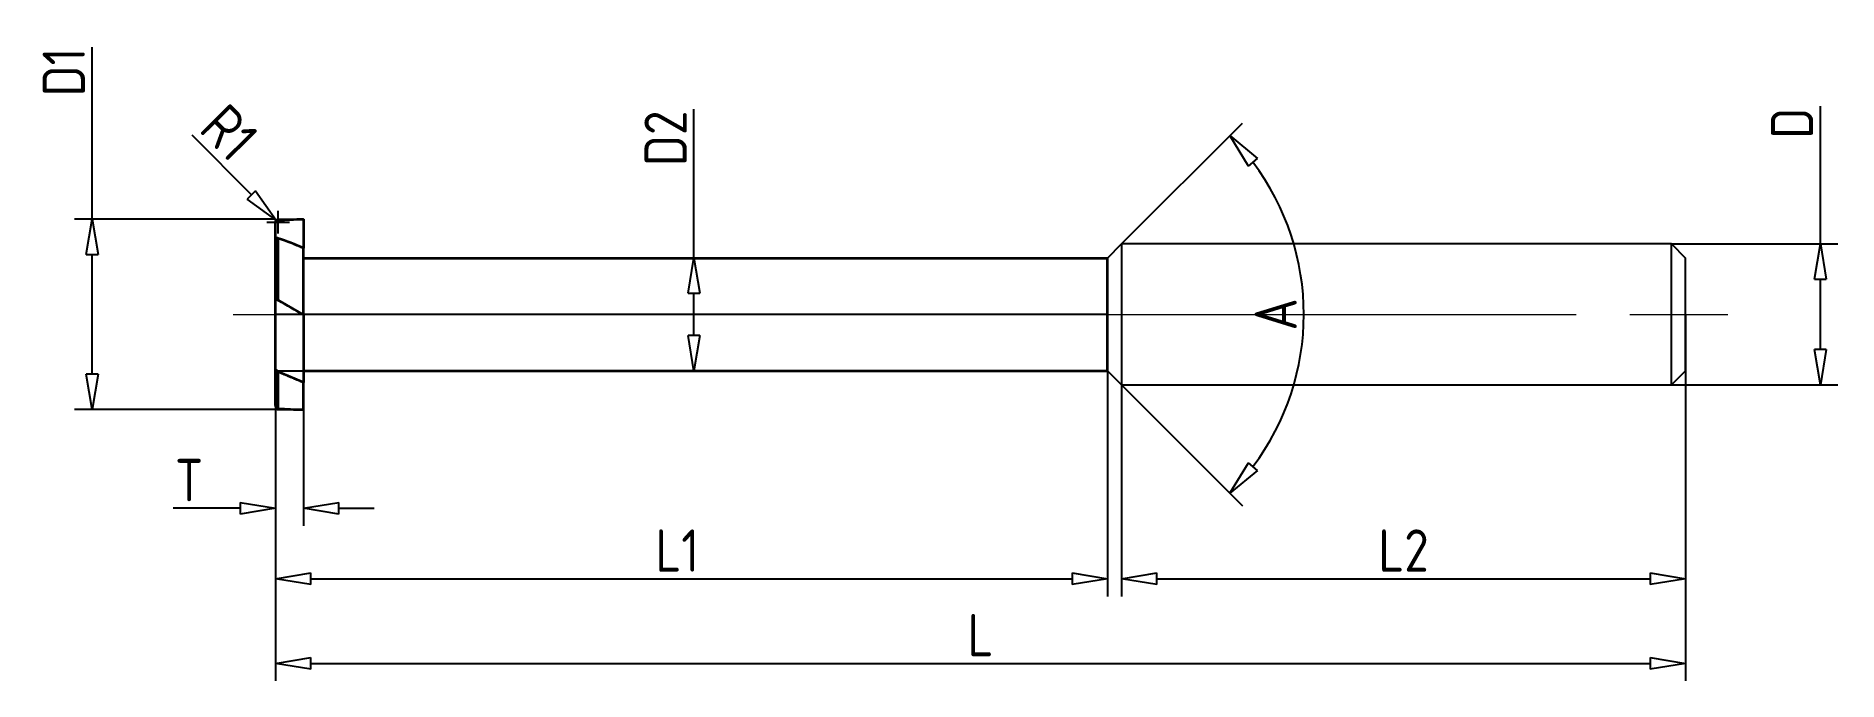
# Model space of a CAD drawing. Header units: millimetres. Extents: x -14 to 114, y -26 to 20.
import ezdxf

# ---------------------------------------------------------------- set-up
doc = ezdxf.new("R2010")
doc.units = ezdxf.units.MM
doc.linetypes.add('CENTER', pattern=[50.8, 31.75, -6.35, 6.35, -6.35])
doc.layers.add('中心线', color=1, linetype='CENTER', lineweight=15)
doc.styles.add('工程字', font='gbenor.shx', dxfattribs={"bigfont": 'gbcbig.shx'})
doc.dimstyles.new('ZQH', dxfattribs={"dimtxt": 3, "dimasz": 2.5, "dimexe": 1.25, "dimexo": 0, "dimgap": 0.5, "dimtad": 1, "dimdec": 3, "dimdsep": 46, "dimtxsty": '工程字', "dimblk": 'CLOSEDBLANK', "dimcen": -0.8, "dimclrd": 3, "dimclre": 3, "dimclrt": 3, "dimadec": 1, "dimazin": 2, "dimtfac": 1, "dimtdec": 3, "dimtofl": 0, "dimtmove": 0, "dimatfit": 3, "dimldrblk": 'CLOSEDBLANK', "dimfxl": 1, "dimtolj": 1, "dimtzin": 0, "dimarcsym": 0})

# ---------------------------------------------------------------- blocks, each defined once
blk = doc.blocks.new('_ClosedBlank')
at = {"color": 0, "linetype": 'ByBlock', "lineweight": -2}
for p, q in [((-1, 0.167), (0, 0)), ((-1, 0.167), (-1, -0.167)), ((0, 0), (-1, -0.167))]:
    blk.add_line(p, q, dxfattribs=at)
blk = doc.blocks.new('*D12')
at = {"color": 0, "lineweight": -2, "transparency": 16777216}
for p, q in [((112.56, 5), (112.56, 14.76)), ((102, 5), (113.81, 5)), ((112.56, -2.5), (112.56, 2.5)), ((102, -5), (113.81, -5))]:
    blk.add_line(p, q, dxfattribs=at)
at = {"layer": 'Defpoints', "color": 0, "transparency": 16777216}
for p in [(102, 5), (102, -5), (112.56, -5)]:
    blk.add_point(p, dxfattribs=at)
at = {"color": 0, "lineweight": -2, "transparency": 16777216, "xscale": 2.5, "yscale": 2.5, "zscale": 2.5}
for p, rotation in [((112.56, 5), 90), ((112.56, -5), 270)]:
    blk.add_blockref('_ClosedBlank', p, dxfattribs=dict(at, rotation=rotation))
at = {"color": 0, "transparency": 16777216, "insert": (110.55, 13.56), "char_height": 3, "attachment_point": 5, "rotation": 90, "style": '工程字'}
blk.add_mtext('\\A1;D', dxfattribs=at)
blk = doc.blocks.new('*D13')
at = {"color": 0, "lineweight": -2, "transparency": 16777216}
for p, q in [((63, -5), (63, -20)), ((103, -4), (103, -20)), ((65.5, -18.75), (100.5, -18.75))]:
    blk.add_line(p, q, dxfattribs=at)
at = {"layer": 'Defpoints', "color": 0, "transparency": 16777216}
for p in [(63, -5), (103, -4), (103, -18.75)]:
    blk.add_point(p, dxfattribs=at)
at = {"color": 0, "lineweight": -2, "transparency": 16777216, "xscale": 2.5, "yscale": 2.5, "zscale": 2.5, "rotation": 180}
blk.add_blockref('_ClosedBlank', (63, -18.75), dxfattribs=at)
at = {"color": 0, "lineweight": -2, "transparency": 16777216, "xscale": 2.5, "yscale": 2.5, "zscale": 2.5}
blk.add_blockref('_ClosedBlank', (103, -18.75), dxfattribs=at)
at = {"color": 0, "transparency": 16777216, "insert": (83, -16.75), "char_height": 3, "attachment_point": 5, "style": '工程字'}
blk.add_mtext('\\A1;L2', dxfattribs=at)
blk = doc.blocks.new('*D14')
at = {"color": 0, "lineweight": -2, "transparency": 16777216}
for p, q in [((3, -6.75), (3, -15)), ((5, -6.75), (5, -15)), ((0.5, -13.75), (-4.25, -13.75)), ((7.5, -13.75), (10, -13.75))]:
    blk.add_line(p, q, dxfattribs=at)
at = {"layer": 'Defpoints', "color": 0, "transparency": 16777216}
for p in [(3, -6.75), (5, -6.75), (5, -13.75)]:
    blk.add_point(p, dxfattribs=at)
at = {"color": 0, "lineweight": -2, "transparency": 16777216, "xscale": 2.5, "yscale": 2.5, "zscale": 2.5}
blk.add_blockref('_ClosedBlank', (3, -13.75), dxfattribs=at)
at = {"color": 0, "lineweight": -2, "transparency": 16777216, "xscale": 2.5, "yscale": 2.5, "zscale": 2.5, "rotation": 180}
blk.add_blockref('_ClosedBlank', (5, -13.75), dxfattribs=at)
at = {"color": 0, "transparency": 16777216, "insert": (-3.125, -11.75), "char_height": 3, "attachment_point": 5, "style": '工程字'}
blk.add_mtext('\\A1;T', dxfattribs=at)
blk = doc.blocks.new('*D15')
at = {"color": 0, "lineweight": -2, "transparency": 16777216}
for p, q in [((3, -4), (3, -20)), ((62, -4), (62, -20)), ((5.5, -18.75), (59.5, -18.75))]:
    blk.add_line(p, q, dxfattribs=at)
at = {"layer": 'Defpoints', "color": 0, "transparency": 16777216}
for p in [(3, -4), (62, -4), (62, -18.75)]:
    blk.add_point(p, dxfattribs=at)
at = {"color": 0, "lineweight": -2, "transparency": 16777216, "xscale": 2.5, "yscale": 2.5, "zscale": 2.5, "rotation": 180}
blk.add_blockref('_ClosedBlank', (3, -18.75), dxfattribs=at)
at = {"color": 0, "lineweight": -2, "transparency": 16777216, "xscale": 2.5, "yscale": 2.5, "zscale": 2.5}
blk.add_blockref('_ClosedBlank', (62, -18.75), dxfattribs=at)
at = {"color": 0, "transparency": 16777216, "insert": (31.5, -16.75), "char_height": 3, "attachment_point": 5, "style": '工程字'}
blk.add_mtext('\\A1;L1', dxfattribs=at)
blk = doc.blocks.new('*D16')
at = {"color": 0, "lineweight": -2, "transparency": 16777216}
for p, q in [((3, 0), (3, -26)), ((103, 0), (103, -26)), ((5.5, -24.75), (100.5, -24.75))]:
    blk.add_line(p, q, dxfattribs=at)
at = {"layer": 'Defpoints', "color": 0, "transparency": 16777216}
for p in [(3, 0), (103, 0), (103, -24.75)]:
    blk.add_point(p, dxfattribs=at)
at = {"color": 0, "lineweight": -2, "transparency": 16777216, "xscale": 2.5, "yscale": 2.5, "zscale": 2.5, "rotation": 180}
blk.add_blockref('_ClosedBlank', (3, -24.75), dxfattribs=at)
at = {"color": 0, "lineweight": -2, "transparency": 16777216, "xscale": 2.5, "yscale": 2.5, "zscale": 2.5}
blk.add_blockref('_ClosedBlank', (103, -24.75), dxfattribs=at)
at = {"color": 0, "transparency": 16777216, "insert": (53, -22.75), "char_height": 3, "attachment_point": 5, "style": '工程字'}
blk.add_mtext('\\A1;L', dxfattribs=at)
blk = doc.blocks.new('*D17')
at = {"color": 0, "lineweight": -2, "transparency": 16777216}
for p, q in [((-10, 6.75), (-10, 18.95)), ((3, 6.75), (-11.25, 6.75)), ((-10, -4.25), (-10, 4.25)), ((3, -6.75), (-11.25, -6.75))]:
    blk.add_line(p, q, dxfattribs=at)
at = {"layer": 'Defpoints', "color": 0, "transparency": 16777216}
for p in [(3, 6.75), (-10, -6.75), (3, -6.75)]:
    blk.add_point(p, dxfattribs=at)
at = {"color": 0, "lineweight": -2, "transparency": 16777216, "xscale": 2.5, "yscale": 2.5, "zscale": 2.5}
for p, rotation in [((-10, 6.75), 90), ((-10, -6.75), 270)]:
    blk.add_blockref('_ClosedBlank', p, dxfattribs=dict(at, rotation=rotation))
at = {"color": 0, "transparency": 16777216, "insert": (-12.01, 17.2), "char_height": 3, "attachment_point": 5, "rotation": 90, "style": '工程字'}
blk.add_mtext('\\A1;D1', dxfattribs=at)
blk = doc.blocks.new('*D18')
at = {"color": 0, "lineweight": -2, "transparency": 16777216}
for p, q in [((32.68, 4), (32.68, 14.56)), ((32.68, 4), (31.43, 4)), ((32.68, -1.5), (32.68, 1.5)), ((3, -4), (33.93, -4))]:
    blk.add_line(p, q, dxfattribs=at)
at = {"layer": 'Defpoints', "color": 0, "transparency": 16777216}
for p in [(32.68, 4), (3, -4), (32.68, -4)]:
    blk.add_point(p, dxfattribs=at)
at = {"color": 0, "lineweight": -2, "transparency": 16777216, "xscale": 2.5, "yscale": 2.5, "zscale": 2.5}
for p, rotation in [((32.68, 4), 90), ((32.68, -4), 270)]:
    blk.add_blockref('_ClosedBlank', p, dxfattribs=dict(at, rotation=rotation))
at = {"color": 0, "transparency": 16777216, "insert": (30.67, 12.49), "char_height": 3, "attachment_point": 5, "rotation": 90, "style": '工程字'}
blk.add_mtext('\\A1;D2', dxfattribs=at)
blk = doc.blocks.new('*D19')
at = {"color": 0, "lineweight": -2, "transparency": 16777216}
blk.add_line((-2.92, 12.73), (1.3, 8.47), dxfattribs=at)
at = {"color": 3, "lineweight": -2, "transparency": 16777216}
for p, q in [((2.4, 6.55), (4, 6.55)), ((3.2, 5.75), (3.2, 7.35))]:
    blk.add_line(p, q, dxfattribs=at)
at = {"layer": 'Defpoints', "color": 0, "transparency": 16777216}
for p in [(3.06, 6.69), (3.2, 6.55)]:
    blk.add_point(p, dxfattribs=at)
at = {"color": 0, "lineweight": -2, "transparency": 16777216, "xscale": 2.5, "yscale": 2.5, "zscale": 2.5, "rotation": 314.713519908572}
blk.add_blockref('_ClosedBlank', (3.06, 6.69), dxfattribs=at)
at = {"color": 0, "transparency": 16777216, "insert": (-0.27, 12.9), "char_height": 3, "attachment_point": 5, "rotation": 314.7135, "style": '工程字'}
blk.add_mtext('\\A1;R1', dxfattribs=at)
blk = doc.blocks.new('*D20')
at = {"color": 0, "lineweight": -2, "transparency": 16777216}
for p, q in [((63, 5), (71.57, 13.57)), ((63, -5), (71.57, -13.57))]:
    blk.add_line(p, q, dxfattribs=at)
blk.add_arc((58, 0), 17.93, 322.9932, 37.0068, dxfattribs=at)
at = {"layer": 'Defpoints', "color": 0, "transparency": 16777216}
for p in [(62, 4), (63, 5), (62, -4), (63, -5), (75.32, -4.64)]:
    blk.add_point(p, dxfattribs=at)
at = {"color": 0, "lineweight": -2, "transparency": 16777216, "xscale": 2.5, "yscale": 2.5, "zscale": 2.5}
for p, rotation in [((70.68, 12.68), 131.0034174060389), ((70.68, -12.68), 228.9965825939611)]:
    blk.add_blockref('_ClosedBlank', p, dxfattribs=dict(at, rotation=rotation))
at = {"color": 0, "transparency": 16777216, "insert": (73.93, 0), "char_height": 3, "attachment_point": 5, "rotation": 90, "style": '工程字'}
blk.add_mtext('\\A1;A', dxfattribs=at)

msp = doc.modelspace()

# ---------------------------------------------------------------- linework, layer by layer
at = {"lineweight": 35}
for p, q in [((4.9415, 6.75), (5, 6.75)), ((5, 6.7499), (5, 6.75)), ((5, 6.7499), (5, 6.75)), ((5, 6.75), (5, 6.75)), ((3, 1.1027), (3, 5.2904)), ((3, 1.1027), (3, 5.2904)), ((3.2, 1.0017), (3.2, 5.3937)), ((5, -0.0338), (5, 4.7076)), ((5, -0.0338), (5, 4.7076)), ((5, 4), (62, 4)), ((62, -4), (62, 4)), ((3, -6.4585), (3, -3.8653)), ((3, -6.4585), (3, -3.8653)), ((3.2, -6.6753), (3.2, -4.0584)), ((5, -4), (62, -4)), ((5, -6.75), (5, -4.8375)), ((5, -6.75), (5, -4.8375)), ((4.9415, -6.75), (5, -6.75)), ((5, -6.75), (5, -6.75))]:
    msp.add_line(p, q, dxfattribs=at)
for p, q in [((62, 4), (63, 5)), ((63, 5), (63, -5)), ((102, 5), (63, 5)), ((102, 5), (103, 4)), ((102, -5), (102, 5)), ((103, -4), (103, 4)), ((62, -4), (63, -5)), ((63, -5), (102, -5)), ((103, -4), (102, -5))]:
    msp.add_line(p, q)
at = {"color": 2}
msp.add_lwpolyline([(3, 0), (3, 6.552), (3, 6.552, -0.41128764), (3.2, 6.75), (5, 6.75, 0), (5, 6.75), (5, 6.75), (5, 4), (62, 4), (62, 0), (3, 0)], format="xyb", dxfattribs=at)
at = {"color": 0, "extrusion": (0, -1.22465e-16, -1)}
msp.add_lwpolyline([(-3, 0), (-3, -6.552), (-3, -6.552, -0.41128764), (-3.2, -6.75), (-5, -6.75, 0), (-5, -6.75), (-5, -6.75), (-5, -4), (-62, -4), (-62, 0), (-3, 0)], format="xyb", dxfattribs=at)
at = {"lineweight": 35}
for points, knots in [([(3, 6.4585), (3.0001, 6.4657), (3.0005, 6.4728), (3.003, 6.4936), (3.0059, 6.507), (3.0155, 6.537), (3.0229, 6.5531), (3.0474, 6.5934), (3.0673, 6.6151), (3.1068, 6.645), (3.1254, 6.6552), (3.1626, 6.6693), (3.1812, 6.6736), (3.2, 6.6753)], [0.340715896, 0.340715896, 0.340715896, 0.340715896, 0.362436827, 0.362436827, 0.403784761, 0.403784761, 0.457885137, 0.457885137, 0.550345336, 0.550345336, 0.620588774, 0.620588774, 0.685778742, 0.685778742, 0.685778742, 0.685778742]), ([(3, 5.2904), (3, 5.3137), (3, 5.3373), (3, 5.5599), (3, 5.7799), (3, 6.1598), (3, 6.308), (3, 6.4585)], [6.49147111, 6.49147111, 6.49147111, 6.49147111, 6.58190529, 6.58190529, 7.33052815, 7.33052815, 7.78669633, 7.78669633, 7.78669633, 7.78669633]), ([(5, 6.7499), (5, 6.5151), (5, 6.2765), (5, 5.7744), (5, 5.5184), (5, 5.0716), (5, 4.8786), (5, 4.7076)], [0.05084035, 0.05084035, 0.05084035, 0.05084035, 0.7651621, 0.7651621, 1.58229917, 1.58229917, 2.31612733, 2.31612733, 2.31612733, 2.31612733]), ([(3.2, 5.3937), (3.1718, 5.4035), (3.1433, 5.408), (3.0935, 5.4048), (3.0721, 5.3987), (3.0377, 5.3781), (3.0245, 5.3649), (3.0077, 5.3354), (3.0029, 5.3207), (3.0004, 5.3001), (3.0001, 5.2952), (3, 5.2904)], [0, 0, 0, 0, 0.097673322, 0.097673322, 0.181529925, 0.181529925, 0.25611234, 0.25611234, 0.315499757, 0.315499757, 0.333125478, 0.333125478, 0.333125478, 0.333125478]), ([(3, 1.1027), (3.0001, 1.1035), (3.0005, 1.104), (3.003, 1.1048), (3.0059, 1.1044), (3.0155, 1.1015), (3.0229, 1.0984), (3.0474, 1.0869), (3.0673, 1.0764), (3.1068, 1.0547), (3.1254, 1.0442), (3.1626, 1.0231), (3.1812, 1.0125), (3.2, 1.0017)], [0.340722887, 0.340722887, 0.340722887, 0.340722887, 0.362440811, 0.362440811, 0.403788336, 0.403788336, 0.457887034, 0.457887034, 0.550342809, 0.550342809, 0.620595207, 0.620595207, 0.685785742, 0.685785742, 0.685785742, 0.685785742]), ([(3, -3.8653), (3, -3.8284), (3, -3.7886), (3, -3.5825), (3, -3.3827), (3, -2.9043), (3, -2.623), (3, -1.982), (3, -1.6191), (3, -0.8573), (3, -0.4594), (3, 0.1834), (3, 0.4428), (3, 0.8003), (3, 0.9212), (3, 1.0515), (3, 1.0854), (3, 1.1027)], [1.38346132, 1.38346132, 1.38346132, 1.38346132, 1.58779668, 1.58779668, 2.37333081, 2.37333081, 3.26383798, 3.26383798, 4.33104067, 4.33104067, 5.56563781, 5.56563781, 6.58190529, 6.58190529, 7.33052815, 7.33052815, 7.78669633, 7.78669633, 7.78669633, 7.78669633]), ([(5, -0.0338), (5, -0.0376), (5, -0.0418), (5, -0.0968), (5, -0.1964), (5, -0.4963), (5, -0.7085), (5, -1.2474), (5, -1.5885), (5, -2.3249), (5, -2.7236), (5, -3.4449), (5, -3.7672), (5, -4.3173), (5, -4.5464), (5, -4.7709), (5, -4.8051), (5, -4.8375)], [0.68939818, 0.68939818, 0.68939818, 0.68939818, 0.7651621, 0.7651621, 1.58229917, 1.58229917, 2.53728169, 2.53728169, 3.68110754, 3.68110754, 4.86124569, 4.86124569, 5.84325362, 5.84325362, 6.69297611, 6.69297611, 6.85485662, 6.85485662, 6.85485662, 6.85485662]), ([(3.2, -4.0584), (3.1718, -4.0454), (3.1433, -4.0293), (3.0935, -3.9953), (3.0721, -3.9781), (3.0377, -3.944), (3.0245, -3.9277), (3.0077, -3.8989), (3.0029, -3.8866), (3.0004, -3.8718), (3.0001, -3.8685), (3, -3.8653)], [0.000007089, 0.000007089, 0.000007089, 0.000007089, 0.097674246, 0.097674246, 0.181531697, 0.181531697, 0.256114524, 0.256114524, 0.315503525, 0.315503525, 0.333132592, 0.333132592, 0.333132592, 0.333132592]), ([(3, -6.4585), (3.0001, -6.4657), (3.0005, -6.4728), (3.003, -6.4936), (3.0059, -6.5069), (3.0155, -6.537), (3.0229, -6.5531), (3.0474, -6.5934), (3.0673, -6.6151), (3.1068, -6.645), (3.1254, -6.6552), (3.1626, -6.6693), (3.1812, -6.6736), (3.2, -6.6753)], [0.340722887, 0.340722887, 0.340722887, 0.340722887, 0.362440811, 0.362440811, 0.403788336, 0.403788336, 0.457887034, 0.457887034, 0.550342809, 0.550342809, 0.620595207, 0.620595207, 0.685785742, 0.685785742, 0.685785742, 0.685785742])]:
    msp.add_open_spline(points, degree=3, knots=knots, dxfattribs=at)
for points in [[(3, 6.4585), (3, 6.4585), (3, 6.4585), (3, 6.4585)], [(3.2, 6.6753), (3.7808, 6.725), (4.3608, 6.75), (4.9415, 6.75)], [(4.9415, 6.75), (4.961, 6.75), (4.9805, 6.75), (5, 6.7499)], [(5, 6.7499), (5, 6.7499), (5, 6.7499), (5, 6.7499)], [(3, 5.2904), (3, 5.2904), (3, 5.2904), (3, 5.2904)], [(5, 4.7076), (4.3997, 4.9559), (3.8003, 5.1853), (3.2, 5.3937)], [(5, 4.7076), (5, 4.7076), (5, 4.7076), (5, 4.7076)], [(3, 1.1027), (3, 1.1027), (3, 1.1027), (3, 1.1027)], [(3.2, 1.0017), (3.8003, 0.659), (4.3997, 0.3128), (5, -0.0338)], [(5, -0.0338), (5, -0.0338), (5, -0.0338), (5, -0.0338)], [(3, -3.8653), (3, -3.8653), (3, -3.8653), (3, -3.8653)], [(5, -4.8375), (4.3997, -4.5958), (3.8003, -4.3353), (3.2, -4.0584)], [(5, -4.8375), (5, -4.8375), (5, -4.8375), (5, -4.8375)], [(3, -6.4585), (3, -6.4585), (3, -6.4585), (3, -6.4585)], [(3.2, -6.6753), (3.7808, -6.725), (4.3608, -6.75), (4.9415, -6.75)]]:
    msp.add_open_spline(points, degree=3, dxfattribs=at)
at = {"layer": '中心线'}
for p, q in [((0, 0), (106, 0)), ((60.9414, 0), (104.7423, 0))]:
    msp.add_line(p, q, dxfattribs=at)

# ---------------------------------------------------------------- dimensions: what is measured, and where the dimension line sits
at = {"color": 0}
for base, p1, p2, text, picture, middle in [((-10, -6.75), (3, 6.75), (3, -6.75), 'D1', '*D17', (-10, 17.2007)), ((32.6821, -4), (32.6821, 4), (3, -4), 'D2', '*D18', (32.6821, 12.4882)), ((112.5589, -5), (102, 5), (102, -5), 'D', '*D12', (112.5589, 13.5626))]:
    dim = msp.add_linear_dim(base=base, p1=p1, p2=p2, angle=90, text=text, dimstyle='ZQH', override={"dimclrd": 0, "dimclre": 0, "dimclrt": 0}, dxfattribs=at)
    dim.commit()
    dim.dimension.update_dxf_attribs({"geometry": picture, "text_midpoint": middle, "dimtype": 160})
dim = msp.add_radius_dim(center=(3.2, 6.55), mpoint=(3.0593, 6.6921), text='R1', dimstyle='ZQH', override={"dimclrd": 0, "dimclrt": 0}, dxfattribs=at)
dim.commit()
dim.dimension.update_dxf_attribs({"geometry": '*D19', "text_midpoint": (-0.2685, 12.896)})
dim = msp.add_angular_dim_2l(base=(75.3237, -4.6419), line1=((62, -4), (63, -5)), line2=((62, 4), (63, 5)), text='A', dimstyle='ZQH', override={"dimclrd": 0, "dimclre": 0, "dimclrt": 0})
dim.commit()
dim.dimension.update_dxf_attribs({"geometry": '*D20', "text_midpoint": (73.9348, 0)})
dim = msp.add_linear_dim(base=(103, -24.75), p1=(3, 0), p2=(103, 0), text='L', dimstyle='ZQH', override={"dimclrd": 0, "dimclre": 0, "dimclrt": 0}, dxfattribs=at)
dim.commit()
dim.dimension.update_dxf_attribs({"geometry": '*D16', "text_midpoint": (53, -22.75)})
for base, p1, p2, text, picture, middle in [((62, -18.7529), (3, -4), (62, -4), 'L1', '*D15', (31.5, -18.7529)), ((103, -18.7529), (63, -5), (103, -4), 'L2', '*D13', (83, -18.7529)), ((5, -13.75), (3, -6.75), (5, -6.75), 'T', '*D14', (-3.125, -13.75))]:
    dim = msp.add_linear_dim(base=base, p1=p1, p2=p2, text=text, dimstyle='ZQH', override={"dimclrd": 0, "dimclre": 0, "dimclrt": 0}, dxfattribs=at)
    dim.commit()
    dim.dimension.update_dxf_attribs({"geometry": picture, "text_midpoint": middle, "dimtype": 160})

doc.saveas('drawing.dxf')
